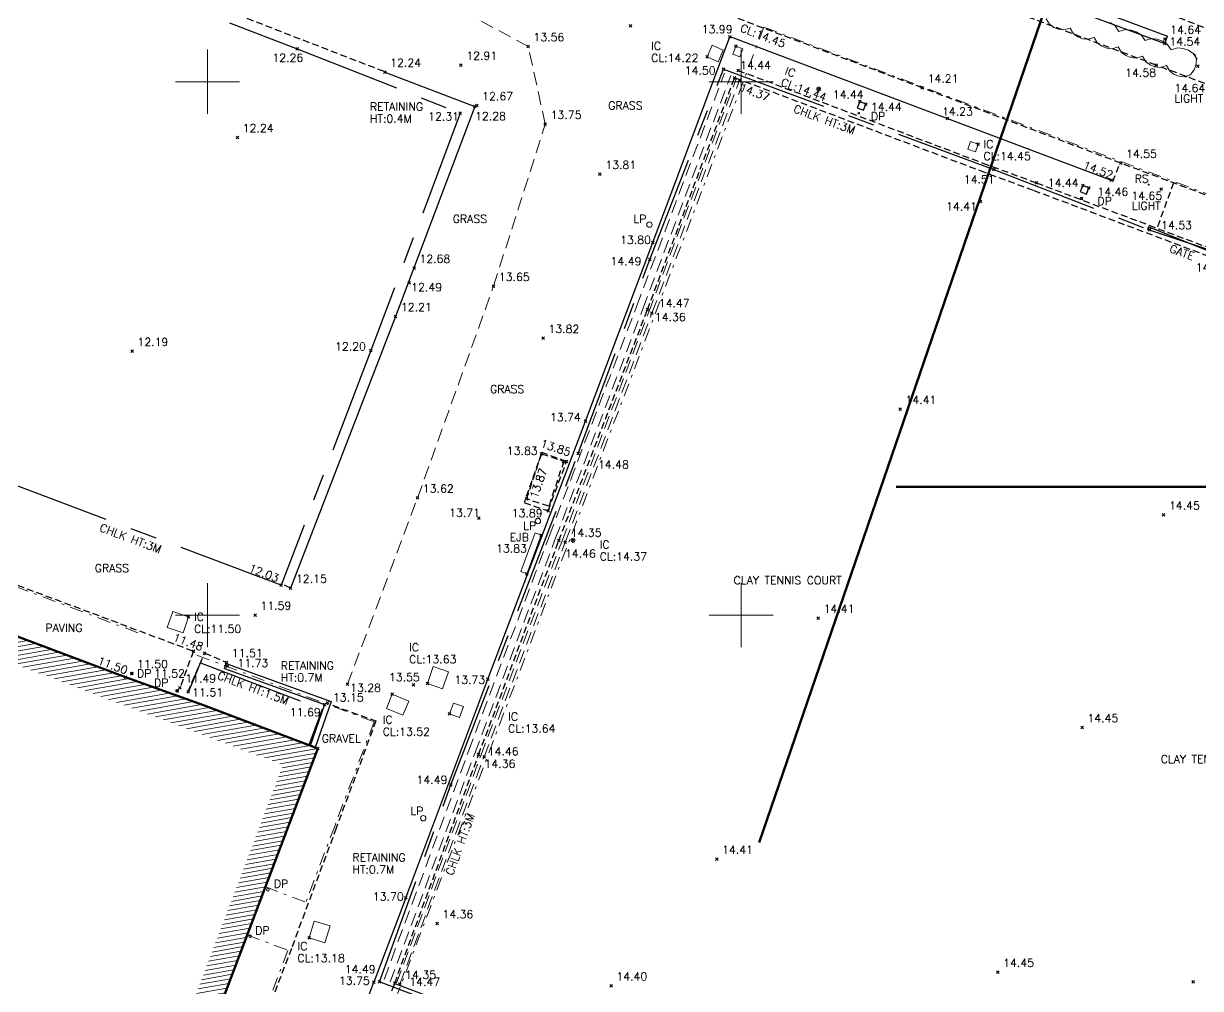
# Model space of a CAD drawing. Extents: x 521064 to 521635, y 174590 to 175241.
# Drawn here: x 521473.11 to 521517.22, y 174966 to 175002.18 of the extents above; entities that cross this region are included whole.
import ezdxf
from ezdxf.enums import TextEntityAlignment as Align

# ---------------------------------------------------------------- set-up
doc = ezdxf.new("R2010")
doc.units = 0
doc.header["$PDMODE"] = 3
doc.header["$PDSIZE"] = 0.05
for name, pattern in [('Centre', [7, 4, -1, 1, -1]), ('DASHDOT', [1, 0.5, -0.25, 0, -0.25]), ('DASHED', [0.75, 0.5, -0.25]), ('HIDDEN', [0.375, 0.25, -0.125])]:
    doc.linetypes.add(name, pattern=pattern)
for name, color, linetype, lineweight in [('I031G_SURVEY-GRID', 7, 'CONTINUOUS', 18), ('I277G_CANOPY', 30, 'DASHDOT', 18), ('I901G_TITLE-SHEET', 7, 'CONTINUOUS', 18), ('I904G_HATCHING', 62, 'CONTINUOUS', 18), ('I910T_TXT-GEN-S', 7, 'CONTINUOUS', 13), ('I917G_BUILDING', 3, 'CONTINUOUS', 50), ('I923G_SURVEY-POINT', 7, 'CONTINUOUS', 18), ('I923T_SURVEY-LEVEL', 7, 'CONTINUOUS', 13), ('I960G_COVER', 1, 'CONTINUOUS', 18), ('I960T_COVER-TXT', 1, 'CONTINUOUS', 13), ('I963G_SW', 200, 'DASHED', 18), ('I976G_ST-FURN', 220, 'CONTINUOUS', 18), ('I976T_ST-FURN-TXT', 220, 'CONTINUOUS', 13), ('I991G_SLOPE', 21, 'DASHED', 18), ('I995G_VEGETATION', 102, 'CONTINUOUS', 18)]:
    doc.layers.add(name, color=color, linetype=linetype, lineweight=lineweight)
for name, color, linetype in [('I280G_BLDG-FRAME', 7, 'HIDDEN'), ('I940G_SURFACE', 200, 'HIDDEN'), ('I971G_FENCE', 5, 'Centre'), ('I972G_WALL', 10, 'CONTINUOUS'), ('I973G_GATE', 20, 'CONTINUOUS')]:
    doc.layers.add(name, color=color, linetype=linetype)
doc.styles.add('MONOTXT', font='simplex.shx')
doc.styles.get("Standard").update_dxf_attribs({"font": 'simplex.shx'})

msp = doc.modelspace()

# ---------------------------------------------------------------- hatches: boundary and pattern name
at = {"layer": 'I904G_HATCHING'}
h = msp.add_hatch(dxfattribs=at)
h.set_pattern_fill('ANSI31', color=256, scale=0.05, angle=325, style=0)
h.paths.add_polyline_path([(521444.647, 174870.129), (521444.767, 174870.488), (521444.74, 174870.5), (521448.45, 174880.371), (521449.941, 174884.328), (521450.825, 174886.529), (521450.847, 174886.52), (521450.926, 174886.782), (521450.891, 174886.795), (521451.299, 174887.88), (521451.756, 174889.095), (521452.087, 174889.949), (521456.936, 174902.777), (521456.966, 174902.77), (521457.046, 174902.981), (521457.017, 174902.992), (521457.914, 174905.372), (521457.945, 174905.361), (521458.022, 174905.548), (521457.983, 174905.561), (521458.276, 174906.369), (521462.956, 174918.783), (521466.072, 174927.188), (521464.076, 174927.947), (521468.769, 174940.432, 0.955868), (521469.475, 174942.331), (521471.148, 174946.743), (521474.224, 174954.819), (521476.207, 174954.068), (521476.515, 174954.891), (521477.009, 174956.195), (521478.199, 174959.33), (521484.138, 174974.996), (521479.855, 174976.619), (521476.932, 174977.669), (521452.975, 174986.679), (521435.919, 174993.099), (521428.128, 174972.416), (521429.781, 174971.785), (521430.021, 174971.695), (521433.184, 174970.506), (521434.896, 174969.868), (521438.341, 174968.558), (521441.761, 174967.264), (521445.161, 174965.981), (521448.596, 174964.682), (521455.487, 174962.087), (521455.476, 174962.053), (521458.891, 174960.794), (521462.306, 174959.518), (521465.737, 174958.179), (521469.249, 174956.851), (521468.581, 174955.061), (521467.259, 174951.617), (521465.972, 174948.192), (521464.688, 174944.765), (521463.391, 174941.344), (521462.079, 174937.939), (521459.635, 174931.417), (521459.531, 174931.156), (521458.957, 174929.762), (521455.448, 174931.078), (521445.427, 174934.864), (521445.465, 174934.963), (521438.391, 174937.632), (521438.321, 174937.524), (521426.616, 174941.938), (521417.773, 174945.266), (521416.325, 174941.546), (521415.787, 174940.154), (521415.691, 174939.877), (521414.834, 174937.565), (521414.715, 174937.25), (521412.878, 174932.304), (521410.966, 174927.233), (521411.009, 174927.217), (521410.308, 174925.256), (521409.793, 174923.815), (521409.59, 174923.888), (521409.494, 174923.62), (521409.698, 174923.548), (521409.18, 174922.188), (521408.779, 174921.257), (521408.62, 174921.301), (521408.527, 174921.035), (521408.66, 174920.981), (521406.041, 174913.956), (521403.64, 174907.539), (521403.456, 174907.607), (521403.356, 174907.319), (521403.545, 174907.242), (521403.116, 174906.1), (521402.687, 174904.959), (521402.489, 174905.026), (521402.381, 174904.749), (521402.512, 174904.698), (521400.204, 174898.475), (521397.783, 174892.059), (521397.488, 174891.278), (521397.359, 174891.328), (521397.239, 174891.054), (521397.38, 174890.992), (521396.52, 174888.719), (521396.373, 174888.768), (521396.268, 174888.45), (521396.4, 174888.401), (521395.133, 174885.032), (521394.064, 174882.186), (521391.344, 174874.988), (521391.205, 174875.039), (521391.1, 174874.758), (521391.239, 174874.706), (521390.381, 174872.417), (521390.233, 174872.468), (521390.129, 174872.209), (521390.282, 174872.151), (521389.991, 174871.374), (521387.524, 174864.847), (521385.209, 174858.708), (521385.068, 174858.75), (521384.958, 174858.474), (521385.136, 174858.407), (521384.273, 174856.101), (521384.088, 174856.17), (521383.989, 174855.89), (521384.052, 174855.867), (521381.594, 174849.288), (521380.194, 174845.644), (521379.181, 174842.622), (521379.088, 174842.652), (521379.001, 174842.443), (521378.918, 174842.471), (521378.816, 174842.195), (521378.98, 174842.128), (521378.557, 174841.01), (521378.112, 174839.834), (521377.944, 174839.891), (521377.84, 174839.615), (521383.072, 174837.632), (521382.984, 174837.365), (521384.935, 174836.605), (521385.08, 174836.977), (521386.169, 174836.562), (521388.506, 174835.674), (521388.352, 174835.271), (521393.371, 174833.441), (521399.888, 174830.984), (521407.686, 174828.049), (521413.363, 174825.908), (521419.126, 174823.735), (521420.925, 174823.05), (521421.045, 174823.324), (521426.282, 174821.35), (521427.354, 174824.203), (521427.32, 174824.215), (521427.478, 174824.647), (521431.499, 174835.309), (521432.254, 174837.309), (521433.387, 174840.315), (521433.432, 174840.298), (521433.501, 174840.492), (521433.46, 174840.512), (521434.167, 174842.391), (521436.187, 174847.758), (521438.541, 174854), (521438.591, 174853.981), (521438.659, 174854.174), (521438.603, 174854.195), (521439.179, 174855.772), (521439.467, 174856.559), (521439.537, 174856.534), (521439.624, 174856.779), (521439.578, 174856.801), (521442.591, 174864.822), (521444.411, 174869.65), (521444.599, 174870.147)])
h.paths.add_polyline_path([(521438.717, 174857.381), (521435.251, 174848.11), (521431.729, 174838.752), (521425.657, 174822.654), (521420.511, 174824.595), (521420.393, 174824.326), (521413.716, 174826.844), (521400.241, 174831.919), (521394.66, 174834.024), (521394.785, 174834.358), (521384.508, 174838.264), (521384.366, 174837.9), (521384.23, 174837.953), (521384.32, 174838.228), (521379.294, 174840.133), (521380.232, 174842.61), (521381.135, 174845.306), (521382.53, 174848.934), (521384.99, 174855.516), (521386.144, 174858.355), (521388.459, 174864.494), (521390.927, 174871.022), (521392.331, 174874.771), (521412.215, 174927.383), (521413.816, 174931.956), (521415.653, 174936.902), (521416.719, 174939.791), (521418.346, 174943.982), (521426.264, 174941.002), (521426.263, 174941.002), (521437.969, 174936.588), (521445.074, 174933.929), (521459.59, 174928.444), (521463.016, 174937.589), (521465.624, 174944.414), (521466.908, 174947.841), (521469.518, 174954.712), (521470.534, 174957.435), (521466.09, 174959.114), (521462.656, 174960.455), (521459.241, 174961.73), (521455.839, 174963.023), (521448.948, 174965.618), (521445.514, 174966.917), (521442.114, 174968.2), (521438.696, 174969.492), (521429.424, 174973.021), (521436.502, 174991.811), (521452.622, 174985.743), (521482.836, 174974.381), (521475.623, 174955.358), (521473.644, 174956.108), (521470.213, 174947.099), (521468.539, 174942.685), (521467.833, 174940.784), (521462.789, 174927.366), (521464.79, 174926.606), (521462.019, 174919.134), (521457.341, 174906.722), (521456, 174903.131), (521451.152, 174890.302), (521449.005, 174884.68), (521444.766, 174873.426), (521443.663, 174870.5)], flags=16)

# ---------------------------------------------------------------- linework, layer by layer
at = {"layer": 'I031G_SURVEY-GRID'}
for p, q in [((521480, 175001.2), (521480, 174998.8)), ((521500, 175001.2), (521500, 174998.8)), ((521478.8, 175000), (521481.2, 175000)), ((521498.8, 175000), (521501.2, 175000)), ((521480, 174981.2), (521480, 174978.8)), ((521500, 174981.2), (521500, 174978.8)), ((521478.8, 174980), (521481.2, 174980)), ((521498.8, 174980), (521501.2, 174980))]:
    msp.add_line(p, q, dxfattribs=at)
at = {"layer": 'I277G_CANOPY'}
for p, q in [((521500.857, 175002.049, 19.252), (521534.302, 174989.453, 19.243)), ((521482.16, 174969.82, 14.402), (521483.696, 174969.239, 14.557)), ((521481.477, 174968.012, 14.4), (521483.013, 174967.431, 14.555))]:
    msp.add_line(p, q, dxfattribs=at)
for points in [[(521500.857, 175002.049, 19.252), (521486.428, 174963.956, 19.405)], [(521500.857, 175002.049, 19.252), (521534.302, 174989.453, 19.243), (521520.002, 174951.384, 19.249)], [(521477.387, 174979.341, 14.541), (521443.476, 174992.128, 14.562)], [(521486.246, 174975.996, 14.524), (521479.414, 174978.572, 14.548)], [(521486.246, 174975.996, 14.534), (521484.782, 174972.118, 14.547)], [(521484.782, 174972.118, 14.547), (521483.696, 174969.239, 14.557)], [(521483.013, 174967.431, 14.555), (521480.522, 174960.812, 14.556)]]:
    msp.add_polyline3d(points, dxfattribs=at)
at = {"layer": 'I280G_BLDG-FRAME'}
for points in [[(521504.683, 174999.159, 14.443), (521504.452, 174999.255, 14.441), (521504.356, 174999.024, 14.441), (521504.587, 174998.928, 14.443)], [(521513.039, 174996.016, 14.438), (521512.812, 174996.111, 14.44), (521512.716, 174995.88, 14.44), (521512.943, 174995.785, 14.438)], [(521491.963, 174984.357, 13.868), (521492.527, 174986.05, 13.826), (521493.357, 174985.773, 13.855), (521492.793, 174984.08, 13.897)]]:
    msp.add_polyline3d(points, close=True, dxfattribs=at)
at = {"layer": 'I917G_BUILDING'}
msp.add_polyline3d([(521435.919, 174993.099, 11.509), (521442.81, 174990.505, 11.49), (521452.975, 174986.679, 11.504), (521463.373, 174982.768, 11.49), (521476.932, 174977.669, 11.504), (521479.855, 174976.619, 11.51), (521484.138, 174974.996, 11.4), (521478.199, 174959.33, 13.08), (521477.009, 174956.195, 13.06), (521476.515, 174954.891, 13.138), (521475.568, 174952.36, 13.14), (521474.816, 174950.374, 13.64), (521473.699, 174947.425, 14.88), (521473.672, 174947.352, 14.88)], dxfattribs=at)
at = {"layer": 'I923G_SURVEY-POINT'}
for p in [(521495.858, 175002.092, 13.807), (521499.586, 175001.685, 13.986), (521515.881, 175001.429, 14.54), (521515.886, 175001.595, 14.636), (521483.36, 175001.232, 12.26), (521492.021, 175001.319, 13.556), (521499.805, 175001.332, 14.449), (521489.504, 175000.62, 12.913), (521498.725, 175000.929, 14.216), (521515.56, 175000.619, 14.583), (521517.125, 175000.583, 14.57), (521486.651, 175000.361, 12.243), (521499.346, 175000.468, 14.495), (521499.757, 175000.139, 14.471), (521499.89, 175000.425, 14.438), (521499.945, 175000.052, 14.371), (521502.913, 174999.724, 14.436), (521506.795, 174999.766, 14.211), (521504.452, 174999.255, 14.441), (521489.479, 174998.819, 12.306), (521490.024, 174999.065, 12.28), (521490.098, 174999.103, 12.667), (521504.683, 174999.159, 14.443), (521492.664, 174998.405, 13.749), (521507.74, 174998.624, 14.229), (521481.123, 174997.907, 12.24), (521508.889, 174997.658, 14.448), (521509.482, 174996.704, 14.513), (521514.231, 174996.945, 14.553), (521494.714, 174996.529, 13.807), (521511.075, 174996.205, 14.442), (521513.874, 174996.308, 14.525), (521512.812, 174996.111, 14.44), (521513.039, 174996.016, 14.438), (521515.754, 174995.975, 14.648), (521508.971, 174995.508, 14.412), (521512.768, 174995.623, 14.459), (521515.326, 174994.44, 14.532), (521496.697, 174993.976, 13.803), (521496.582, 174993.33, 14.494), (521487.747, 174993.01, 12.681), (521487.556, 174992.454, 12.486), (521490.723, 174992.328, 13.654), (521496.496, 174991.46, 14.471), (521496.663, 174991.325, 14.361), (521487.052, 174991.198, 12.207), (521492.582, 174990.379, 13.816), (521477.178, 174989.891, 12.193), (521486.124, 174989.915, 12.205), (521505.965, 174987.72, 14.413), (521494.167, 174987.277, 13.739), (521492.527, 174986.05, 13.826), (521493.9, 174986.061, 14.485), (521493.351, 174985.756, 13.855), (521493.459, 174985.764, 13.854), (521487.874, 174984.392, 13.621), (521491.963, 174984.357, 13.868), (521492.77, 174983.907, 13.885), (521490.173, 174983.64, 13.713), (521515.84, 174983.755, 14.447), (521492.514, 174982.999, 13.828), (521493.171, 174982.794, 14.457), (521493.415, 174982.74, 14.35), (521493.708, 174982.809, 14.367), (521482.762, 174981.129, 12.099), (521491.978, 174981.551, 13.86), (521483.119, 174981.015, 12.153), (521479.296, 174979.932, 11.499), (521481.787, 174980.004, 11.593), (521502.896, 174979.891, 14.412), (521479.473, 174978.652, 11.482), (521479.892, 174978.579, 11.481), (521480.717, 174978.228, 11.512), (521480.752, 174978.092, 11.73), (521476.932, 174977.669, 11.504), (521477.163, 174977.817, 11.503), (521490.509, 174977.604, 13.729), (521478.868, 174977.164, 11.523), (521478.969, 174977.275, 11.494), (521485.254, 174977.411, 13.278), (521487.727, 174977.384, 13.552), (521488.243, 174977.44, 13.629), (521479.273, 174977.125, 11.511), (521486.928, 174977.032, 13.521), (521484.388, 174976.644, 11.688), (521484.495, 174976.708, 13.146), (521489.078, 174976.295, 13.637), (521512.783, 174975.785, 14.455), (521484.138, 174974.996, 13.026), (521484.138, 174974.996, 13.026), (521490.166, 174974.772, 14.459), (521490.367, 174974.686, 14.359), (521489.121, 174973.632, 14.49), (521499.09, 174970.855, 14.411), (521487.441, 174969.395, 13.696), (521488.609, 174968.437, 14.365), (521483.814, 174967.897, 13.176), (521509.626, 174966.611, 14.446), (521486.243, 174966.244, 13.746), (521486.45, 174966.251, 14.486), (521487.021, 174966.207, 14.417), (521487.214, 174966.164, 14.353), (521516.947, 174966.251, 14.406), (521495.128, 174966.104, 14.395)]:
    msp.add_point(p, dxfattribs=at)
at = {"layer": 'I940G_SURFACE'}
for points in [[(521539.565, 174991.565, 15.344), (521528.726, 174995.645, 14.929), (521522.29, 174998.068, 14.725), (521515.56, 175000.619, 14.583), (521508.173, 175003.395, 14.235), (521500.114, 175006.455, 13.876), (521490.279, 175010.21, 13.467), (521483.84, 175012.595, 13.215)], [(521538.144, 174987.935, 15.321), (521527.076, 174992.105, 14.927), (521520.912, 174994.441, 14.697), (521514.231, 174996.945, 14.553), (521506.795, 174999.766, 14.211), (521498.633, 175002.837, 13.842), (521489.068, 175006.496, 13.469), (521482.389, 175009.016, 13.198)], [(521502.41, 175007.677, 14.468), (521510.085, 175004.782, 14.548), (521518.268, 175001.697, 14.618), (521531.187, 174996.825, 14.736), (521537.302, 174994.473, 14.816)], [(521474.487, 175005.084, 12.271), (521486.654, 175000.373, 12.247)], [(521499.89, 175000.425, 14.438), (521509.067, 174996.948, 14.45)], [(521487.021, 174966.207, 14.417), (521490.166, 174974.772, 14.459), (521493.171, 174982.794, 14.457), (521496.496, 174991.46, 14.471), (521499.757, 175000.139, 14.471)], [(521499.784, 175000.145, 14.438), (521508.96, 174996.667, 14.45)], [(521508.96, 174996.667, 14.45), (521510.969, 174995.925, 14.442)], [(521509.067, 174996.948, 14.45), (521511.075, 174996.205, 14.442)], [(521513.942, 174996.252, 14.477), (521514.199, 174996.941, 14.555)], [(521511.075, 174996.205, 14.442), (521526.609, 174990.362, 14.441), (521534.595, 174987.342, 14.457)], [(521516.206, 174996.208, 14.608), (521515.589, 174994.489, 14.491)], [(521510.969, 174995.925, 14.442), (521526.504, 174990.082, 14.441), (521534.261, 174987.147, 14.456)], [(521470.219, 174983.645, 11.523), (521469.723, 174982.305, 11.49), (521479.473, 174978.652, 11.482), (521478.969, 174977.275, 11.494)], [(521479.273, 174977.125, 11.511), (521479.892, 174978.579, 11.481), (521480.717, 174978.228, 11.512)], [(521484.691, 174976.62, 12.922), (521486.316, 174976.033, 13.077), (521484.825, 174972.015, 13.08)], [(521484.825, 174972.015, 13.08), (521483.147, 174967.497, 13.084), (521477.258, 174952.04, 13.071)]]:
    msp.add_polyline3d(points, dxfattribs=at)
msp.add_polyline3d([(521493.459, 174985.764, 13.854), (521492.534, 174986.095, 13.812), (521491.87, 174984.22, 13.862), (521492.77, 174983.907, 13.885)], close=True, dxfattribs=at)
at = {"layer": 'I960G_COVER'}
for points in [[(521498.725, 175000.929, 14.216), (521498.916, 175001.364, 14.215), (521499.333, 175001.181, 14.215), (521499.142, 175000.746, 14.215)], [(521499.805, 175001.332, 14.449), (521500.073, 175001.225, 14.444), (521499.956, 175000.929, 14.443), (521499.688, 175001.036, 14.448)], [(521508.889, 174997.658, 14.448), (521508.6, 174997.761, 14.448), (521508.497, 174997.471, 14.439), (521508.787, 174997.368, 14.438)], [(521479.296, 174979.932, 11.499), (521478.705, 174980.139, 11.5), (521478.496, 174979.54, 11.493), (521479.087, 174979.333, 11.492)], [(521488.243, 174977.44, 13.629), (521488.815, 174977.241, 13.67), (521489.037, 174977.876, 13.645), (521488.465, 174978.075, 13.603)], [(521486.928, 174977.032, 13.521), (521487.547, 174976.779, 13.52), (521487.329, 174976.246, 13.365), (521486.71, 174976.499, 13.366)], [(521489.078, 174976.295, 13.637), (521489.22, 174976.703, 13.657), (521489.594, 174976.573, 13.657), (521489.451, 174976.165, 13.637)], [(521483.814, 174967.897, 13.176), (521484.405, 174967.715, 13.352), (521484.599, 174968.345, 13.333), (521484.007, 174968.527, 13.157)]]:
    msp.add_polyline3d(points, close=True, dxfattribs=at)
for centre in [(521502.913, 174999.724, 14.436), (521493.708, 174982.809, 14.367)]:
    msp.add_circle(centre, 0.075, dxfattribs=at)
at = {"layer": 'I963G_SW'}
for points in [[(521486.621, 174966.338, 14.416), (521489.785, 174974.898, 14.439), (521492.806, 174982.949, 14.434), (521496.084, 174991.569, 14.442), (521499.381, 175000.318, 14.448)], [(521486.855, 174966.251, 14.416), (521490.02, 174974.811, 14.439), (521493.04, 174982.861, 14.434), (521496.318, 174991.48, 14.442), (521499.615, 175000.23, 14.448)], [(521487.092, 174966.209, 14.353), (521490.245, 174974.731, 14.359), (521493.293, 174982.786, 14.35), (521496.541, 174991.371, 14.361), (521499.824, 175000.098, 14.371)], [(521487.214, 174966.164, 14.353), (521490.367, 174974.686, 14.359), (521493.415, 174982.74, 14.35), (521496.663, 174991.325, 14.361), (521499.945, 175000.052, 14.371)]]:
    msp.add_polyline3d(points, dxfattribs=at)
at = {"layer": 'I971G_FENCE'}
for points in [[(521474.294, 175004.718, 12.229), (521483.36, 175001.232, 12.26), (521489.479, 174998.819, 12.306), (521486.124, 174989.915, 12.205), (521482.762, 174981.129, 12.099)], [(521486.45, 174966.251, 14.486), (521489.121, 174973.632, 14.49), (521493.9, 174986.061, 14.485), (521496.582, 174993.33, 14.494), (521499.346, 175000.468, 14.495)], [(521499.346, 175000.468, 14.495), (521509.482, 174996.704, 14.513), (521515.326, 174994.44, 14.532)], [(521482.762, 174981.129, 12.099), (521471.783, 174985.251, 12.162)], [(521479.291, 174977.116, 11.508), (521479.735, 174978.214, 11.501), (521484.297, 174976.473, 11.697), (521483.795, 174975.126, 11.006)], [(521515.045, 174955.406, 14.524), (521503.208, 174959.903, 14.518), (521495.134, 174962.972, 14.515), (521487.365, 174965.904, 14.467), (521486.45, 174966.251, 14.486)]]:
    msp.add_polyline3d(points, dxfattribs=at)
at = {"layer": 'I972G_WALL'}
for p, q in [((521509.659, 175003.744, 14.276), (521515.881, 175001.429, 14.54)), ((521509.764, 175004.025, 14.276), (521515.986, 175001.71, 14.54)), ((521515.881, 175001.429, 14.54), (521515.986, 175001.71, 14.54))]:
    msp.add_line(p, q, dxfattribs=at)
for points in [[(521487.441, 174969.395, 13.696), (521490.509, 174977.604, 13.729), (521494.167, 174987.277, 13.739), (521496.697, 174993.976, 13.803), (521499.586, 175001.685, 13.986)], [(521499.616, 175001.677, 13.988), (521507.74, 174998.624, 14.229), (521513.874, 174996.308, 14.525)], [(521486.651, 175000.361, 12.243), (521490.024, 174999.065, 12.28), (521487.052, 174991.198, 12.207), (521483.119, 174981.015, 12.153), (521482.892, 174981.118, 12.14)], [(521480.641, 174977.994, 11.525), (521480.708, 174978.182, 11.525), (521484.641, 174976.766, 11.688), (521484.044, 174975.031, 11.402), (521483.857, 174975.102, 11.407)], [(521480.641, 174977.994, 11.525), (521484.388, 174976.644, 11.688), (521483.857, 174975.102, 11.407)], [(521487.441, 174969.395, 13.696), (521486.243, 174966.244, 13.746)], [(521486.34, 174965.618, 14.325), (521487.671, 174965.133, 14.355), (521487.551, 174964.831, 14.395), (521487.447, 174964.861, 14.345), (521485.939, 174965.438, 13.775), (521486.243, 174966.244, 13.746)], [(521486.917, 174965.911, 14.291), (521487.024, 174966.191, 14.291), (521487.949, 174965.837, 14.36), (521495.195, 174963.102, 14.448), (521502.808, 174960.221, 14.456), (521511.841, 174956.821, 14.464), (521511.841, 174956.821, 14.464)], [(521486.951, 174966, 14.291), (521487.024, 174966.191, 14.291), (521487.949, 174965.837, 14.36), (521495.195, 174963.102, 14.448), (521502.808, 174960.221, 14.456), (521511.841, 174956.821, 14.464), (521511.841, 174956.821, 14.464)]]:
    msp.add_polyline3d(points, dxfattribs=at)
at = {"layer": 'I973G_GATE', "elevation": 14.498}
msp.add_lwpolyline([(521515.332, 174994.429), (521515.366, 174994.523), (521515.272, 174994.557), (521515.238, 174994.463), (521515.332, 174994.429), (521518.305, 174993.444), (521518.399, 174993.41), (521518.365, 174993.316), (521518.271, 174993.35), (521518.305, 174993.444), (521518.271, 174993.35), (521515.366, 174994.523)], dxfattribs=at)
at = {"layer": 'I976G_ST-FURN'}
msp.add_polyline3d([(521492.514, 174982.999, 13.828), (521491.978, 174981.551, 13.86), (521491.753, 174981.634, 13.86), (521492.289, 174983.082, 13.828)], close=True, dxfattribs=at)
for centre, radius in [((521517.125, 175000.583, 14.57), 0.02), ((521504.411, 174998.825, 14.444), 0.035), ((521515.283, 174996.14, 14.551), 0.02), ((521512.768, 174995.623, 14.459), 0.035), ((521496.568, 174994.639, 13.766), 0.1), ((521492.39, 174983.527, 13.745), 0.1), ((521477.163, 174977.817, 11.503), 0.05), ((521478.868, 174977.164, 11.523), 0.05), ((521488.09, 174972.386, 13.616), 0.1), ((521482.266, 174969.705, 13.207), 0.05), ((521481.599, 174967.959, 13.13), 0.05)]:
    msp.add_circle(centre, radius, dxfattribs=at)
at = {"layer": 'I991G_SLOPE'}
msp.add_polyline3d([(521485.254, 174977.411, 13.278), (521487.874, 174984.392, 13.621), (521490.723, 174992.328, 13.654), (521492.664, 174998.405, 13.749), (521492.021, 175001.319, 13.556), (521489.01, 175002.944, 13.315)], dxfattribs=at)
at = {"layer": 'I995G_VEGETATION', "linetype": 'Continuous'}
for points in [[(521511.433, 175002.361, 14.357), (521511.56, 175002.151, 14.398), (521511.722, 175002.034, 14.398), (521511.902, 175001.964, 14.398), (521512.101, 175001.94, 14.398), (521512.336, 175002.009, 14.398), (521512.462, 175001.799, 14.44), (521512.624, 175001.682, 14.44), (521512.805, 175001.612, 14.44), (521513.004, 175001.588, 14.44), (521513.239, 175001.658, 14.44), (521513.365, 175001.447, 14.482), (521513.527, 175001.331, 14.482), (521513.707, 175001.26, 14.482), (521513.906, 175001.236, 14.482), (521514.141, 175001.306, 14.482), (521514.267, 175001.096, 14.523), (521514.429, 175000.979, 14.523), (521514.61, 175000.908, 14.523), (521514.809, 175000.885, 14.523), (521515.044, 175000.954, 14.523), (521515.17, 175000.744, 14.565), (521515.332, 175000.627, 14.565), (521515.512, 175000.557, 14.565), (521515.711, 175000.533, 14.565), (521515.946, 175000.602, 14.565), (521516.072, 175000.392, 14.607), (521516.235, 175000.275, 14.607), (521516.415, 175000.205, 14.607), (521516.614, 175000.181, 14.607), (521516.849, 175000.251, 14.607)], [(521517.098, 175000.849, 14.554), (521516.953, 175001.059, 14.554), (521516.774, 175001.176, 14.554), (521516.578, 175001.245, 14.554), (521516.366, 175001.267, 14.554), (521516.12, 175001.195, 14.554), (521515.974, 175001.405, 14.516), (521515.795, 175001.522, 14.516), (521515.6, 175001.591, 14.516), (521515.387, 175001.613, 14.516), (521515.142, 175001.541, 14.516), (521514.996, 175001.752, 14.478), (521514.817, 175001.868, 14.478), (521514.621, 175001.937, 14.478), (521514.409, 175001.959, 14.478), (521514.163, 175001.887, 14.478), (521514.018, 175002.098, 14.44), (521513.839, 175002.214, 14.44)], [(521516.655, 175000.167, 14.6), (521516.865, 175000.287, 14.6), (521516.982, 175000.444, 14.6), (521517.053, 175000.62, 14.6), (521517.078, 175000.814, 14.6), (521517.009, 175001.046, 14.6)]]:
    msp.add_polyline3d(points, dxfattribs=at)

# ---------------------------------------------------------------- texts
at = {"layer": 'I901G_TITLE-SHEET'}
msp.add_text('A0', height=40, dxfattribs=at).set_placement((521498.962, 174971.479))
at = {"layer": 'I910T_TXT-GEN-S', "style": 'MONOTXT'}
for s, p in [('LIGHT', (521516.246, 174999.222)), ('RETAINING', (521486.091, 174998.913)), ('GRASS', (521495.023, 174998.955)), ('HT:0.4M', (521486.091, 174998.463)), ('LIGHT', (521514.651, 174995.199)), ('GRASS', (521489.195, 174994.705)), ('GRASS', (521490.591, 174988.325)), ('GRASS', (521475.779, 174981.613)), ('CLAY TENNIS COURT', (521499.723, 174981.156)), ('PAVING', (521473.929, 174979.373)), ('RETAINING', (521482.749, 174977.957)), ('HT:0.7M', (521482.749, 174977.507)), ('GRAVEL', (521484.283, 174975.225)), ('CLAY TENNIS COURT', (521515.729, 174974.449)), ('RETAINING', (521485.437, 174970.763)), ('HT:0.7M', (521485.437, 174970.313))]:
    msp.add_text(s, height=0.3, dxfattribs=at).set_placement(p)
for s, rotation, p in [('CHLK HT:3M', 339.6511, (521501.936, 174998.864)), ('CHLK HT:3M', 339.4443, (521475.93, 174983.162)), ('CHLK HT:1.5M', 339.3083, (521480.345, 174977.621)), ('CHLK HT:3M', 70.1068, (521489.199, 174970.219))]:
    msp.add_text(s, height=0.3, rotation=rotation, dxfattribs=at).set_placement(p)
msp.add_text('GATE', height=0.3, rotation=339.851, dxfattribs=at).set_placement((521516.528, 174993.599), align=Align.MIDDLE)
at = {"layer": 'I923T_SURVEY-LEVEL', "style": 'MONOTXT'}
for s, p in [('13.99', (521498.526, 175001.817, 13.986)), ('14.64', (521516.086, 175001.795, 14.636)), ('13.56', (521492.221, 175001.519, 13.556)), ('14.54', (521516.056, 175001.351, 14.54)), ('12.26', (521482.435, 175000.746, 12.26)), ('12.91', (521489.704, 175000.82, 12.913)), ('CL:14.22', (521496.631, 175000.742, 14.216)), ('12.24', (521486.851, 175000.561, 12.243)), ('14.44', (521499.967, 175000.466, 14.438)), ('14.50', (521497.891, 175000.269, 14.495)), ('14.21', (521506.995, 174999.966, 14.211)), ('14.58', (521514.399, 175000.187, 14.583)), ('14.64', (521516.246, 174999.611, 14.644)), ('12.67', (521490.298, 174999.303, 12.667)), ('14.44', (521503.44, 174999.363, 14.441)), ('12.31', (521488.274, 174998.548, 12.306)), ('12.28', (521490.032, 174998.559, 12.28)), ('13.75', (521492.864, 174998.605, 13.749)), ('14.44', (521504.869, 174998.901, 14.444)), ('14.23', (521507.533, 174998.729, 14.229)), ('12.24', (521481.323, 174998.107, 12.24)), ('CL:14.45', (521509.089, 174997.058, 14.448)), ('14.55', (521514.431, 174997.145, 14.553)), ('13.81', (521494.914, 174996.729, 13.807)), ('14.51', (521508.35, 174996.188, 14.513)), ('14.44', (521511.498, 174996.059, 14.44)), ('14.46', (521513.36, 174995.724, 14.459)), ('14.65', (521514.63, 174995.572, 14.648)), ('14.41', (521507.687, 174995.174, 14.412)), ('14.53', (521515.747, 174994.467, 14.532)), ('13.80', (521495.466, 174993.917, 13.803)), ('12.68', (521487.947, 174993.21, 12.681)), ('14.49', (521495.11, 174993.115, 14.494)), ('14.50', (521517.039, 174992.886, 14.498)), ('13.65', (521490.923, 174992.528, 13.654)), ('12.49', (521487.638, 174992.143, 12.486)), ('14.47', (521496.918, 174991.54, 14.471)), ('12.21', (521487.252, 174991.398, 12.207)), ('14.36', (521496.771, 174991.026, 14.361)), ('13.82', (521492.782, 174990.579, 13.816)), ('12.19', (521477.378, 174990.091, 12.193)), ('12.20', (521484.784, 174989.921, 12.205)), ('14.41', (521506.165, 174987.92, 14.413)), ('13.74', (521492.837, 174987.266, 13.739)), ('13.83', (521491.222, 174986.01, 13.826)), ('14.48', (521494.638, 174985.493, 14.485)), ('13.62', (521488.074, 174984.592, 13.621)), ('13.71', (521489.058, 174983.689, 13.713)), ('13.89', (521491.406, 174983.674, 13.885)), ('14.45', (521516.04, 174983.955, 14.447)), ('14.35', (521493.615, 174982.94, 14.35)), ('13.83', (521490.82, 174982.35, 13.828)), ('14.46', (521493.4, 174982.155, 14.457)), ('CL:14.37', (521494.704, 174982.044, 14.367)), ('12.15', (521483.319, 174981.215, 12.153)), ('11.59', (521481.987, 174980.204, 11.593)), ('14.41', (521503.096, 174980.091, 14.412)), ('CL:11.50', (521479.496, 174979.332, 11.499)), ('11.51', (521480.917, 174978.428, 11.512)), ('11.50', (521477.363, 174978.017, 11.503)), ('11.73', (521481.126, 174978.055, 11.73)), ('CL:13.63', (521487.559, 174978.193, 13.629)), ('11.52', (521478.001, 174977.663, 11.523)), ('11.49', (521479.169, 174977.475, 11.494)), ('13.55', (521486.803, 174977.524, 13.552)), ('13.73', (521489.255, 174977.426, 13.729)), ('11.51', (521479.43, 174976.954, 11.511)), ('13.28', (521485.349, 174977.127, 13.278)), ('13.15', (521484.704, 174976.763, 13.146)), ('11.69', (521483.09, 174976.206, 11.688)), ('CL:13.64', (521491.271, 174975.595, 13.637)), ('14.45', (521512.983, 174975.985, 14.455)), ('CL:13.52', (521486.568, 174975.48, 13.521)), ('14.46', (521490.507, 174974.743, 14.459)), ('14.36', (521490.387, 174974.278, 14.359)), ('14.49', (521487.838, 174973.673, 14.49)), ('14.41', (521499.29, 174971.055, 14.411)), ('13.70', (521486.202, 174969.297, 13.696)), ('14.36', (521488.809, 174968.637, 14.365)), ('CL:13.18', (521483.375, 174966.988, 13.176)), ('14.45', (521509.826, 174966.811, 14.446)), ('14.49', (521485.148, 174966.572, 14.486)), ('14.35', (521487.414, 174966.364, 14.353)), ('13.75', (521484.928, 174966.144, 13.746)), ('14.47', (521487.565, 174966.104, 14.467)), ('14.40', (521495.328, 174966.304, 14.395))]:
    msp.add_text(s, height=0.3, dxfattribs=at).set_placement(p)
for s, rotation, p in [('CL:14.45', 339.1766, (521499.942, 175001.893, 14.449)), ('14.37', 339.1284, (521499.918, 174999.668, 14.371)), ('CL:14.44', 340.0169, (521501.469, 174999.86, 14.436)), ('14.52', 339.2417, (521512.797, 174996.753, 14.525)), ('13.85', 341.7108, (521492.458, 174986.313, 13.854)), ('13.87', 71.0458, (521492.36, 174984.348, 13.868)), ('12.03', 338.8602, (521481.526, 174981.646, 12.026)), ('11.48', 340.3959, (521478.684, 174979.042, 11.482)), ('11.50', 339.9812, (521475.859, 174978.171, 11.504))]:
    msp.add_text(s, height=0.3, rotation=rotation, dxfattribs=at).set_placement(p)
at = {"layer": 'I960T_COVER-TXT', "style": 'MONOTXT'}
for p in [(521496.631, 175001.192), (521509.089, 174997.508), (521494.704, 174982.494), (521479.496, 174979.782), (521487.559, 174978.643), (521491.271, 174976.045), (521486.568, 174975.93), (521483.375, 174967.438)]:
    msp.add_text('IC', height=0.3, dxfattribs=at).set_placement(p)
msp.add_text('IC', height=0.3, rotation=340.0169, dxfattribs=at).set_placement((521501.622, 175000.283))
at = {"layer": 'I976T_ST-FURN-TXT', "style": 'MONOTXT'}
for s, p in [('DP', (521504.869, 174998.551)), ('RS', (521514.754, 174996.212)), ('DP', (521513.36, 174995.374)), ('LP', (521495.965, 174994.702)), ('LP', (521491.836, 174983.203)), ('EJB', (521491.329, 174982.769)), ('DP', (521477.363, 174977.667)), ('DP', (521478.001, 174977.313)), ('LP', (521487.607, 174972.508)), ('DP', (521482.49, 174969.781)), ('DP', (521481.793, 174968.028))]:
    msp.add_text(s, height=0.3, dxfattribs=at).set_placement(p)

doc.saveas('drawing.dxf')
